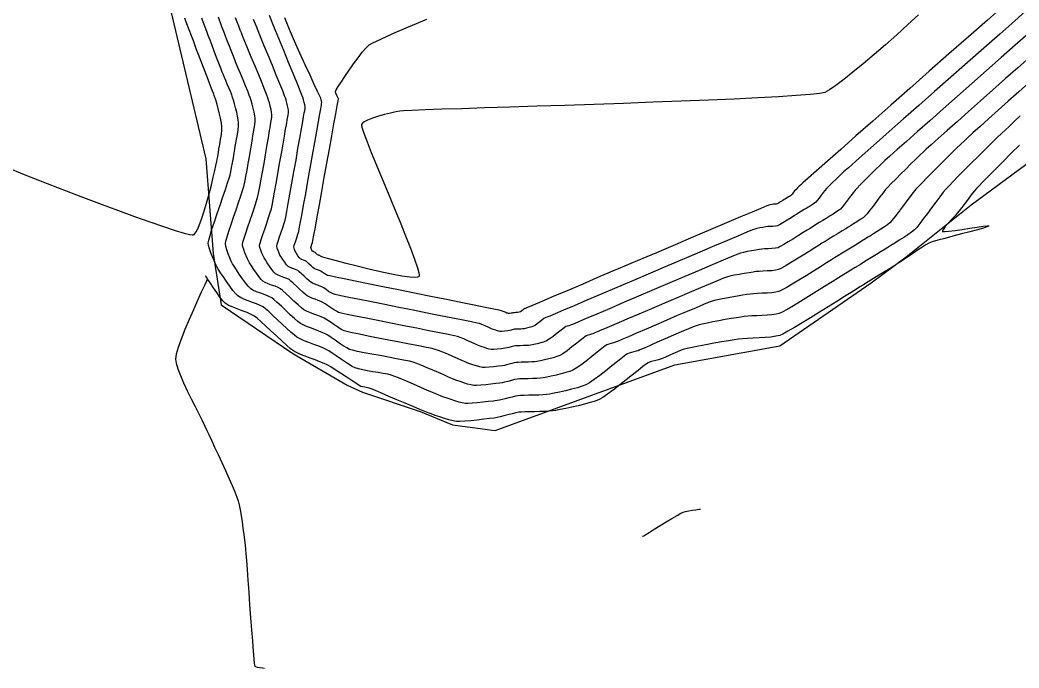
# Model space of a CAD drawing. Header units: metres. Extents: x 708931 to 723899, y 5405153 to 5413472.
# Drawn here: x 709600.9 to 709777.8, y 5411607.3 to 5411721.9 of the extents above; entities that cross this region are included whole.
import ezdxf

# ---------------------------------------------------------------- set-up
doc = ezdxf.new("R2010")
doc.units = ezdxf.units.M
doc.header["$LTSCALE"] = 12.7
doc.header["$MEASUREMENT"] = 0
for name, color, linetype in [('CONT-MJR1', 252, 'Continuous'), ('CONT-MNR1', 251, 'Continuous'), ('contornos2', 7, 'Continuous')]:
    doc.layers.add(name, color=color, linetype=linetype)

msp = doc.modelspace()

# ---------------------------------------------------------------- linework, layer by layer
at = {"layer": 'CONT-MJR1', "flags": 128}
for points, elevation in [([(709779.59, 5411710.88), (709777.73, 5411709.23), (709775.87, 5411707.57), (709774.06, 5411705.96), (709772.38, 5411704.44), (709770.87, 5411703.09), (709769.62, 5411701.96), (709768.67, 5411701.1), (709768.1, 5411700.57), (709767.48, 5411699.98), (709766.66, 5411699.19), (709765.7, 5411698.25), (709764.66, 5411697.22), (709763.58, 5411696.15), (709762.52, 5411695.09), (709761.53, 5411694.1), (709760.66, 5411693.21), (709759.97, 5411692.49), (709759.5, 5411691.99), (709759.02, 5411691.41), (709758.42, 5411690.63), (709757.76, 5411689.74), (709757.07, 5411688.81), (709756.39, 5411687.9), (709755.77, 5411687.09), (709755.26, 5411686.44), (709754.89, 5411686.04), (709754.49, 5411685.71), (709753.95, 5411685.33), (709753.33, 5411684.92), (709752.67, 5411684.51), (709752.03, 5411684.11), (709751.46, 5411683.77), (709751.01, 5411683.49), (709750.56, 5411683.2), (709749.9, 5411682.8), (709749.11, 5411682.3), (709748.23, 5411681.76), (709747.32, 5411681.2), (709746.46, 5411680.67), (709745.71, 5411680.21), (709745.11, 5411679.85), (709744.54, 5411679.49), (709743.68, 5411678.95), (709742.6, 5411678.27), (709741.37, 5411677.5), (709740.08, 5411676.69), (709738.79, 5411675.9), (709737.59, 5411675.17), (709736.55, 5411674.56), (709735.74, 5411674.11), (709735.25, 5411673.88), (709734.69, 5411673.76), (709733.97, 5411673.67), (709733.15, 5411673.61), (709732.3, 5411673.57), (709731.47, 5411673.53), (709730.73, 5411673.49), (709730.15, 5411673.43), (709729.6, 5411673.35), (709728.83, 5411673.23), (709727.92, 5411673.08), (709726.92, 5411672.91), (709725.91, 5411672.73), (709724.95, 5411672.54), (709724.11, 5411672.35), (709723.46, 5411672.18), (709722.89, 5411671.98), (709721.91, 5411671.58), (709720.59, 5411671.03), (709719.02, 5411670.37), (709717.26, 5411669.62), (709715.41, 5411668.83), (709713.54, 5411668.02), (709711.73, 5411667.24), (709710.05, 5411666.52), (709708.59, 5411665.89), (709707.43, 5411665.38), (709706.65, 5411665.05), (709706.32, 5411664.91), (709705.98, 5411664.81), (709705.55, 5411664.71), (709705.12, 5411664.59), (709704.8, 5411664.48), (709704.5, 5411664.26), (709703.89, 5411663.79), (709703.06, 5411663.13), (709702.1, 5411662.37), (709701.1, 5411661.59), (709700.16, 5411660.88), (709699.35, 5411660.3), (709698.77, 5411659.96), (709698.23, 5411659.75), (709697.51, 5411659.53), (709696.68, 5411659.31), (709695.8, 5411659.1), (709694.94, 5411658.91), (709694.15, 5411658.76), (709693.49, 5411658.63), (709693.03, 5411658.56), (709692.45, 5411658.51), (709691.69, 5411658.48), (709690.85, 5411658.45), (709690.03, 5411658.44), (709689.34, 5411658.42), (709688.89, 5411658.38), (709688.44, 5411658.29), (709687.87, 5411658.15), (709687.25, 5411657.98), (709686.68, 5411657.84), (709686.23, 5411657.74), (709685.81, 5411657.68), (709685.11, 5411657.59), (709684.25, 5411657.48), (709683.33, 5411657.39), (709682.45, 5411657.31), (709681.71, 5411657.26), (709681.21, 5411657.26), (709680.74, 5411657.35), (709680.13, 5411657.51), (709679.47, 5411657.72), (709678.81, 5411657.95), (709678.21, 5411658.16), (709677.74, 5411658.33), (709677.35, 5411658.49), (709676.72, 5411658.76), (709675.9, 5411659.12), (709674.96, 5411659.54), (709673.96, 5411659.98), (709672.95, 5411660.41), (709672, 5411660.81), (709671.16, 5411661.13), (709670.5, 5411661.36), (709669.81, 5411661.54), (709668.8, 5411661.76), (709667.54, 5411662), (709666.12, 5411662.26), (709664.64, 5411662.54), (709663.18, 5411662.81), (709661.82, 5411663.06), (709660.65, 5411663.29), (709659.77, 5411663.49), (709659.24, 5411663.64), (709658.72, 5411663.91), (709658.09, 5411664.29), (709657.38, 5411664.76), (709656.66, 5411665.26), (709655.98, 5411665.73), (709655.37, 5411666.14), (709654.89, 5411666.42), (709654.4, 5411666.64), (709653.77, 5411666.9), (709653.05, 5411667.16), (709652.31, 5411667.44), (709651.6, 5411667.72), (709650.98, 5411667.99), (709650.51, 5411668.24), (709650.07, 5411668.57), (709649.46, 5411669.11), (709648.72, 5411669.79), (709647.93, 5411670.53), (709647.15, 5411671.27), (709646.43, 5411671.93), (709645.84, 5411672.46), (709645.44, 5411672.77), (709644.94, 5411673.02), (709644.27, 5411673.29), (709643.52, 5411673.57), (709642.77, 5411673.86), (709642.12, 5411674.15), (709641.66, 5411674.43), (709641.28, 5411674.81), (709640.8, 5411675.41), (709640.25, 5411676.16), (709639.69, 5411676.95), (709639.18, 5411677.72), (709638.77, 5411678.37), (709638.51, 5411678.81), (709638.28, 5411679.28), (709638.01, 5411679.88), (709637.73, 5411680.57), (709637.48, 5411681.25), (709637.31, 5411681.88), (709637.23, 5411682.36), (709637.31, 5411682.79), (709637.52, 5411683.55), (709637.84, 5411684.55), (709638.24, 5411685.74), (709638.69, 5411687.03), (709639.14, 5411688.36), (709639.58, 5411689.64), (709639.98, 5411690.81), (709640.29, 5411691.79), (709640.49, 5411692.5), (709640.66, 5411693.25), (709640.86, 5411694.23), (709641.07, 5411695.35), (709641.28, 5411696.55), (709641.48, 5411697.74), (709641.67, 5411698.86), (709641.83, 5411699.82), (709641.95, 5411700.55), (709642.02, 5411700.99), (709642.1, 5411701.46), (709642.21, 5411702.07), (709642.33, 5411702.74), (709642.43, 5411703.41), (709642.5, 5411704.02), (709642.52, 5411704.49), (709642.46, 5411704.98), (709642.33, 5411705.62), (709642.16, 5411706.34), (709641.97, 5411707.06), (709641.79, 5411707.71), (709641.63, 5411708.21), (709641.47, 5411708.65), (709641.19, 5411709.36), (709640.81, 5411710.29), (709640.38, 5411711.34), (709639.92, 5411712.45), (709639.46, 5411713.55), (709639.05, 5411714.54), (709638.71, 5411715.37), (709638.47, 5411715.96), (709638.24, 5411716.55), (709637.95, 5411717.3), (709637.62, 5411718.16), (709637.28, 5411719.06), (709636.94, 5411719.94), (709636.63, 5411720.74), (709636.38, 5411721.42), (709636.19, 5411721.89), (709635.99, 5411722.43)], 240), ([(709759.99, 5411722.86), (709758.11, 5411721.13), (709756.14, 5411719.35), (709754.13, 5411717.57), (709752.12, 5411715.83), (709750.19, 5411714.19), (709748.37, 5411712.7), (709746.73, 5411711.4), (709745.32, 5411710.34), (709744.2, 5411709.56), (709743.41, 5411709.13), (709742.51, 5411708.95), (709740.77, 5411708.75), (709738.3, 5411708.56), (709735.18, 5411708.36), (709731.5, 5411708.16), (709727.34, 5411707.96), (709722.8, 5411707.76), (709717.95, 5411707.57), (709712.9, 5411707.38), (709707.73, 5411707.19), (709702.52, 5411707.01), (709697.37, 5411706.84), (709692.37, 5411706.68), (709687.59, 5411706.52), (709683.14, 5411706.38), (709679.1, 5411706.25), (709675.55, 5411706.14), (709672.59, 5411706.03), (709670.3, 5411705.95), (709668.77, 5411705.88), (709668.1, 5411705.82), (709667.39, 5411705.68), (709666.46, 5411705.47), (709665.41, 5411705.21), (709664.33, 5411704.91), (709663.29, 5411704.57), (709662.39, 5411704.21), (709661.83, 5411703.91), (709661.53, 5411703.69), (709661.4, 5411703.54), (709661.36, 5411703.46), (709661.34, 5411703.41), (709661.36, 5411703.23), (709661.46, 5411702.79), (709661.75, 5411701.9), (709662.31, 5411700.37), (709663.07, 5411698.47), (709663.97, 5411696.26), (709664.98, 5411693.84), (709666.04, 5411691.3), (709667.12, 5411688.71), (709668.17, 5411686.16), (709669.15, 5411683.75), (709670.02, 5411681.54), (709670.73, 5411679.63), (709671.24, 5411678.1), (709671.48, 5411677.21), (709671.54, 5411676.76), (709671.52, 5411676.58), (709671.49, 5411676.52), (709671.44, 5411676.48), (709671.25, 5411676.41), (709670.8, 5411676.37), (709669.92, 5411676.42), (709668.45, 5411676.62), (709666.67, 5411676.96), (709664.69, 5411677.38), (709662.61, 5411677.86), (709660.56, 5411678.36), (709658.62, 5411678.85), (709656.93, 5411679.3), (709655.57, 5411679.66), (709654.67, 5411679.91), (709654.33, 5411680), (709654.21, 5411680.07), (709654.06, 5411680.17), (709653.94, 5411680.25), (709653.92, 5411680.26), (709653.84, 5411680.29), (709653.7, 5411680.34), (709653.56, 5411680.41), (709653.42, 5411680.52), (709653.24, 5411680.7), (709653.11, 5411680.81), (709652.94, 5411680.88), (709652.77, 5411680.95), (709652.68, 5411681.06), (709652.57, 5411681.22), (709652.5, 5411681.34), (709652.43, 5411681.5), (709652.38, 5411681.66), (709652.45, 5411681.88), (709652.57, 5411682.25), (709652.67, 5411682.55), (709652.74, 5411682.91), (709652.91, 5411683.85), (709653.17, 5411685.28), (709653.49, 5411687.1), (709653.88, 5411689.24), (709654.3, 5411691.59), (709654.75, 5411694.08), (709655.2, 5411696.61), (709655.65, 5411699.09), (709656.07, 5411701.44), (709656.45, 5411703.56), (709656.77, 5411705.36), (709657.02, 5411706.76), (709657.18, 5411707.67), (709657.24, 5411707.99), (709657.23, 5411708.09), (709657.15, 5411708.25), (709656.97, 5411708.61), (709656.79, 5411709.02), (709656.73, 5411709.32), (709656.86, 5411709.58), (709657.21, 5411710.15), (709657.73, 5411710.97), (709658.39, 5411711.96), (709659.13, 5411713.05), (709659.93, 5411714.18), (709660.72, 5411715.26), (709661.48, 5411716.24), (709662.16, 5411717.03), (709662.71, 5411717.57), (709663.36, 5411717.92), (709664.78, 5411718.58), (709666.9, 5411719.53), (709669.64, 5411720.71), (709672.91, 5411722.12)], 235)]:
    msp.add_lwpolyline(points, dxfattribs=dict(at, elevation=elevation))
at = {"layer": 'CONT-MNR1', "flags": 128}
for points, elevation in [([(709775.37, 5411724.76), (709772.17, 5411721.94), (709768.82, 5411718.99), (709765.37, 5411715.95), (709761.89, 5411712.88), (709758.44, 5411709.84), (709755.08, 5411706.88), (709751.88, 5411704.06), (709748.9, 5411701.43), (709746.2, 5411699.05), (709743.84, 5411696.97), (709741.89, 5411695.25), (709740.41, 5411693.94), (709739.47, 5411693.1), (709739.11, 5411692.79), (709738.86, 5411692.54), (709738.53, 5411692.22), (709738.22, 5411691.9), (709738.02, 5411691.7), (709737.83, 5411691.45), (709737.6, 5411691.15), (709737.44, 5411690.95), (709737.29, 5411690.84), (709737.1, 5411690.72), (709736.95, 5411690.62), (709736.74, 5411690.5), (709736.44, 5411690.31), (709736.2, 5411690.16), (709735.95, 5411690.01), (709735.56, 5411689.76), (709735.18, 5411689.53), (709734.95, 5411689.41), (709734.76, 5411689.38), (709734.51, 5411689.36), (709734.31, 5411689.35), (709734.06, 5411689.31), (709733.73, 5411689.25), (709733.46, 5411689.19), (709733.09, 5411689.04), (709732.08, 5411688.61), (709730.52, 5411687.95), (709728.46, 5411687.08), (709726, 5411686.04), (709723.21, 5411684.85), (709720.15, 5411683.55), (709716.91, 5411682.18), (709713.55, 5411680.75), (709710.16, 5411679.31), (709706.81, 5411677.89), (709703.57, 5411676.52), (709700.52, 5411675.22), (709697.74, 5411674.04), (709695.29, 5411673), (709693.25, 5411672.13), (709691.71, 5411671.48), (709690.72, 5411671.06), (709690.38, 5411670.91), (709690.28, 5411670.89), (709690.19, 5411670.86), (709690.03, 5411670.73), (709689.72, 5411670.49), (709689.48, 5411670.32), (709689.26, 5411670.25), (709688.99, 5411670.19), (709688.8, 5411670.16), (709688.64, 5411670.15), (709688.44, 5411670.14), (709688.3, 5411670.14), (709688.15, 5411670.1), (709687.99, 5411670.06), (709687.82, 5411670.04), (709687.57, 5411670.01), (709687.39, 5411670), (709687.26, 5411670.03), (709687.1, 5411670.08), (709686.98, 5411670.13), (709686.76, 5411670.22), (709686.41, 5411670.38), (709686.12, 5411670.49), (709685.74, 5411670.57), (709684.75, 5411670.77), (709683.22, 5411671.08), (709681.26, 5411671.47), (709678.94, 5411671.94), (709676.36, 5411672.46), (709673.6, 5411673.02), (709670.75, 5411673.59), (709667.89, 5411674.16), (709665.13, 5411674.72), (709662.54, 5411675.24), (709660.22, 5411675.72), (709658.24, 5411676.12), (709656.71, 5411676.43), (709655.7, 5411676.64), (709655.31, 5411676.73), (709655.04, 5411676.88), (709654.71, 5411677.1), (709654.38, 5411677.32), (709654.13, 5411677.48), (709653.88, 5411677.59), (709653.54, 5411677.72), (709653.2, 5411677.85), (709652.95, 5411677.97), (709652.73, 5411678.15), (709652.42, 5411678.43), (709652.08, 5411678.75), (709651.77, 5411679.04), (709651.58, 5411679.2), (709651.35, 5411679.31), (709651.06, 5411679.42), (709650.76, 5411679.53), (709650.55, 5411679.65), (709650.35, 5411679.87), (709650.09, 5411680.22), (709649.85, 5411680.59), (709649.7, 5411680.84), (709649.6, 5411681.04), (709649.49, 5411681.31), (709649.39, 5411681.59), (709649.35, 5411681.8), (709649.43, 5411682.11), (709649.62, 5411682.68), (709649.86, 5411683.37), (709650.08, 5411684.04), (709650.24, 5411684.54), (709650.32, 5411684.98), (709650.5, 5411685.95), (709650.76, 5411687.37), (709651.08, 5411689.16), (709651.45, 5411691.2), (709651.85, 5411693.43), (709652.26, 5411695.74), (709652.67, 5411698.04), (709653.07, 5411700.24), (709653.43, 5411702.26), (709653.73, 5411703.99), (709653.97, 5411705.35), (709654.13, 5411706.25), (709654.19, 5411706.59), (709654.23, 5411706.82), (709654.28, 5411707.1), (709654.3, 5411707.33), (709654.26, 5411707.56), (709654.18, 5411707.87), (709654.11, 5411708.11), (709653.96, 5411708.44), (709653.57, 5411709.28), (709652.97, 5411710.55), (709652.22, 5411712.16), (709651.36, 5411714.02), (709650.44, 5411716.06), (709649.5, 5411718.18), (709648.59, 5411720.29), (709647.76, 5411722.32)], 236), ([(709779.66, 5411715.35), (709777.57, 5411713.5), (709775.38, 5411711.57), (709773.16, 5411709.6), (709770.96, 5411707.65), (709768.84, 5411705.77), (709766.85, 5411704), (709765.05, 5411702.39), (709763.5, 5411701.01), (709762.24, 5411699.88), (709761.34, 5411699.07), (709760.85, 5411698.62), (709760.26, 5411698.06), (709759.5, 5411697.32), (709758.64, 5411696.48), (709757.72, 5411695.57), (709756.8, 5411694.66), (709755.93, 5411693.78), (709755.16, 5411693), (709754.54, 5411692.36), (709754.13, 5411691.92), (709753.69, 5411691.38), (709753.14, 5411690.66), (709752.54, 5411689.85), (709751.92, 5411689.02), (709751.35, 5411688.26), (709750.87, 5411687.64), (709750.53, 5411687.27), (709750.15, 5411686.96), (709749.63, 5411686.61), (709749.05, 5411686.23), (709748.45, 5411685.86), (709747.91, 5411685.53), (709747.49, 5411685.27), (709747.08, 5411685.01), (709746.46, 5411684.63), (709745.72, 5411684.17), (709744.91, 5411683.67), (709744.13, 5411683.19), (709743.43, 5411682.76), (709742.88, 5411682.42), (709742.38, 5411682.11), (709741.59, 5411681.61), (709740.61, 5411681), (709739.52, 5411680.31), (709738.39, 5411679.61), (709737.31, 5411678.95), (709736.36, 5411678.39), (709735.62, 5411677.97), (709735.17, 5411677.76), (709734.65, 5411677.65), (709733.97, 5411677.58), (709733.2, 5411677.53), (709732.43, 5411677.5), (709731.73, 5411677.46), (709731.19, 5411677.41), (709730.68, 5411677.34), (709729.96, 5411677.22), (709729.11, 5411677.08), (709728.21, 5411676.92), (709727.33, 5411676.76), (709726.56, 5411676.59), (709725.96, 5411676.43), (709725.46, 5411676.25), (709724.48, 5411675.85), (709723.09, 5411675.27), (709721.37, 5411674.54), (709719.39, 5411673.7), (709717.23, 5411672.78), (709714.97, 5411671.82), (709712.68, 5411670.84), (709710.44, 5411669.88), (709708.32, 5411668.97), (709706.41, 5411668.15), (709704.78, 5411667.45), (709703.51, 5411666.91), (709702.66, 5411666.55), (709702.33, 5411666.41), (709702.07, 5411666.34), (709701.73, 5411666.25), (709701.4, 5411666.16), (709701.15, 5411666.07), (709700.86, 5411665.86), (709700.27, 5411665.4), (709699.48, 5411664.77), (709698.6, 5411664.08), (709697.73, 5411663.42), (709696.98, 5411662.87), (709696.45, 5411662.55), (709695.95, 5411662.36), (709695.29, 5411662.16), (709694.53, 5411661.97), (709693.75, 5411661.8), (709693.01, 5411661.64), (709692.4, 5411661.53), (709691.97, 5411661.46), (709691.52, 5411661.42), (709690.92, 5411661.39), (709690.27, 5411661.38), (709689.63, 5411661.36), (709689.1, 5411661.35), (709688.74, 5411661.32), (709688.39, 5411661.25), (709687.95, 5411661.14), (709687.47, 5411661.01), (709687.02, 5411660.89), (709686.67, 5411660.82), (709686.26, 5411660.76), (709685.59, 5411660.67), (709684.77, 5411660.58), (709683.94, 5411660.5), (709683.23, 5411660.45), (709682.76, 5411660.45), (709682.3, 5411660.54), (709681.71, 5411660.71), (709681.08, 5411660.91), (709680.5, 5411661.12), (709680.05, 5411661.28), (709679.69, 5411661.43), (709679.1, 5411661.68), (709678.35, 5411662.02), (709677.49, 5411662.39), (709676.61, 5411662.78), (709675.75, 5411663.14), (709675, 5411663.44), (709674.41, 5411663.64), (709673.83, 5411663.79), (709672.82, 5411664), (709671.46, 5411664.28), (709669.84, 5411664.59), (709668.04, 5411664.94), (709666.17, 5411665.3), (709664.3, 5411665.66), (709662.54, 5411666), (709660.96, 5411666.32), (709659.66, 5411666.58), (709658.73, 5411666.79), (709658.26, 5411666.92), (709657.75, 5411667.18), (709657.13, 5411667.57), (709656.45, 5411668.03), (709655.77, 5411668.5), (709655.17, 5411668.9), (709654.7, 5411669.19), (709654.22, 5411669.4), (709653.6, 5411669.65), (709652.9, 5411669.91), (709652.2, 5411670.17), (709651.58, 5411670.43), (709651.12, 5411670.67), (709650.7, 5411671), (709650.1, 5411671.53), (709649.38, 5411672.19), (709648.64, 5411672.89), (709647.94, 5411673.55), (709647.36, 5411674.07), (709646.97, 5411674.38), (709646.57, 5411674.59), (709646.02, 5411674.81), (709645.4, 5411675.03), (709644.79, 5411675.27), (709644.26, 5411675.5), (709643.88, 5411675.73), (709643.58, 5411676.04), (709643.18, 5411676.54), (709642.73, 5411677.15), (709642.27, 5411677.8), (709641.86, 5411678.43), (709641.52, 5411678.96), (709641.31, 5411679.32), (709641.12, 5411679.7), (709640.9, 5411680.19), (709640.67, 5411680.75), (709640.47, 5411681.32), (709640.32, 5411681.82), (709640.26, 5411682.22), (709640.34, 5411682.62), (709640.54, 5411683.31), (709640.85, 5411684.24), (709641.22, 5411685.33), (709641.62, 5411686.5), (709642.03, 5411687.67), (709642.4, 5411688.78), (709642.71, 5411689.76), (709642.93, 5411690.51), (709643.1, 5411691.28), (709643.32, 5411692.4), (709643.58, 5411693.78), (709643.85, 5411695.32), (709644.13, 5411696.92), (709644.4, 5411698.48), (709644.65, 5411699.9), (709644.85, 5411701.09), (709644.99, 5411701.96), (709645.06, 5411702.39), (709645.15, 5411702.86), (709645.25, 5411703.47), (709645.36, 5411704.12), (709645.44, 5411704.73), (709645.46, 5411705.2), (709645.42, 5411705.59), (709645.31, 5411706.1), (709645.18, 5411706.68), (709645.02, 5411707.26), (709644.88, 5411707.78), (709644.75, 5411708.19), (709644.58, 5411708.64), (709644.22, 5411709.53), (709643.72, 5411710.77), (709643.13, 5411712.22), (709642.48, 5411713.8), (709641.82, 5411715.39), (709641.21, 5411716.87), (709640.68, 5411718.15), (709640.29, 5411719.12), (709640.07, 5411719.66), (709639.87, 5411720.17), (709639.61, 5411720.83), (709639.33, 5411721.57), (709639.04, 5411722.33)], 239), ([(709779.53, 5411724.02), (709777.03, 5411721.82), (709774.35, 5411719.46), (709771.53, 5411716.98), (709768.64, 5411714.43), (709765.72, 5411711.85), (709762.83, 5411709.3), (709760.01, 5411706.81), (709757.31, 5411704.43), (709754.8, 5411702.21), (709752.52, 5411700.19), (709750.51, 5411698.42), (709748.85, 5411696.94), (709747.56, 5411695.81), (709746.72, 5411695.05), (709746.36, 5411694.73), (709745.93, 5411694.32), (709745.37, 5411693.78), (709744.76, 5411693.18), (709744.18, 5411692.59), (709743.7, 5411692.1), (709743.39, 5411691.77), (709743.11, 5411691.42), (709742.74, 5411690.93), (709742.36, 5411690.42), (709742.03, 5411689.98), (709741.8, 5411689.72), (709741.53, 5411689.51), (709741.15, 5411689.26), (709740.76, 5411689.02), (709740.46, 5411688.84), (709740.18, 5411688.66), (709739.75, 5411688.39), (709739.25, 5411688.09), (709738.79, 5411687.8), (709738.43, 5411687.58), (709738.04, 5411687.34), (709737.43, 5411686.95), (709736.69, 5411686.5), (709735.97, 5411686.05), (709735.37, 5411685.7), (709735.02, 5411685.53), (709734.65, 5411685.46), (709734.15, 5411685.42), (709733.65, 5411685.4), (709733.27, 5411685.37), (709732.92, 5411685.32), (709732.43, 5411685.24), (709731.87, 5411685.14), (709731.35, 5411685.04), (709730.96, 5411684.94), (709730.56, 5411684.78), (709729.58, 5411684.37), (709728.08, 5411683.74), (709726.15, 5411682.92), (709723.86, 5411681.95), (709721.27, 5411680.86), (709718.47, 5411679.67), (709715.53, 5411678.42), (709712.52, 5411677.13), (709709.51, 5411675.85), (709706.57, 5411674.61), (709703.79, 5411673.42), (709701.23, 5411672.33), (709698.97, 5411671.37), (709697.08, 5411670.56), (709695.63, 5411669.95), (709694.7, 5411669.55), (709694.36, 5411669.41), (709694.2, 5411669.37), (709694, 5411669.32), (709693.85, 5411669.26), (709693.63, 5411669.1), (709693.19, 5411668.76), (709692.66, 5411668.34), (709692.15, 5411667.96), (709691.8, 5411667.73), (709691.48, 5411667.62), (709691.03, 5411667.5), (709690.56, 5411667.39), (709690.14, 5411667.31), (709689.85, 5411667.26), (709689.53, 5411667.23), (709689.11, 5411667.22), (709688.71, 5411667.21), (709688.45, 5411667.2), (709688.17, 5411667.14), (709687.83, 5411667.04), (709687.55, 5411666.98), (709687.23, 5411666.94), (709686.72, 5411666.87), (709686.2, 5411666.83), (709685.85, 5411666.82), (709685.59, 5411666.87), (709685.25, 5411666.97), (709684.92, 5411667.09), (709684.67, 5411667.18), (709684.37, 5411667.3), (709683.86, 5411667.53), (709683.25, 5411667.8), (709682.66, 5411668.04), (709682.21, 5411668.21), (709681.79, 5411668.3), (709680.81, 5411668.51), (709679.35, 5411668.8), (709677.5, 5411669.17), (709675.35, 5411669.6), (709672.98, 5411670.08), (709670.49, 5411670.57), (709667.95, 5411671.08), (709665.46, 5411671.58), (709663.1, 5411672.05), (709660.96, 5411672.48), (709659.12, 5411672.86), (709657.67, 5411673.15), (709656.7, 5411673.36), (709656.29, 5411673.46), (709655.95, 5411673.64), (709655.52, 5411673.92), (709655.06, 5411674.23), (709654.64, 5411674.52), (709654.32, 5411674.72), (709653.99, 5411674.86), (709653.56, 5411675.03), (709653.09, 5411675.2), (709652.66, 5411675.38), (709652.34, 5411675.54), (709652.06, 5411675.76), (709651.64, 5411676.13), (709651.17, 5411676.58), (709650.7, 5411677.02), (709650.3, 5411677.38), (709650.04, 5411677.59), (709649.76, 5411677.73), (709649.38, 5411677.88), (709648.97, 5411678.03), (709648.59, 5411678.19), (709648.33, 5411678.34), (709648.08, 5411678.62), (709647.74, 5411679.06), (709647.39, 5411679.56), (709647.09, 5411680.02), (709646.9, 5411680.33), (709646.74, 5411680.67), (709646.55, 5411681.13), (709646.39, 5411681.58), (709646.32, 5411681.94), (709646.39, 5411682.25), (709646.57, 5411682.83), (709646.82, 5411683.57), (709647.11, 5411684.4), (709647.39, 5411685.23), (709647.64, 5411685.97), (709647.8, 5411686.53), (709647.91, 5411687.04), (709648.1, 5411688.04), (709648.35, 5411689.44), (709648.66, 5411691.14), (709649.01, 5411693.06), (709649.37, 5411695.09), (709649.74, 5411697.16), (709650.09, 5411699.18), (709650.42, 5411701.04), (709650.71, 5411702.67), (709650.94, 5411703.96), (709651.09, 5411704.83), (709651.15, 5411705.19), (709651.21, 5411705.5), (709651.28, 5411705.9), (709651.34, 5411706.31), (709651.35, 5411706.62), (709651.31, 5411706.94), (709651.21, 5411707.37), (709651.09, 5411707.8), (709650.99, 5411708.14), (709650.84, 5411708.51), (709650.47, 5411709.43), (709649.92, 5411710.79), (709649.23, 5411712.5), (709648.43, 5411714.44), (709647.57, 5411716.54), (709646.7, 5411718.68), (709645.84, 5411720.77), (709645.04, 5411722.72)], 237), ([(709598.45, 5411695.88), (709601.61, 5411694.61), (709604.91, 5411693.31), (709608.27, 5411692), (709611.63, 5411690.7), (709614.94, 5411689.46), (709618.13, 5411688.27), (709621.12, 5411687.18), (709623.87, 5411686.21), (709626.3, 5411685.38), (709628.35, 5411684.71), (709629.96, 5411684.24), (709630.89, 5411684.01), (709631.35, 5411683.94), (709631.54, 5411683.94), (709631.59, 5411683.96), (709631.68, 5411684.01), (709631.85, 5411684.17), (709632.11, 5411684.54), (709632.48, 5411685.28), (709632.96, 5411686.49), (709633.44, 5411687.94), (709633.91, 5411689.53), (709634.35, 5411691.16), (709634.75, 5411692.73), (709635.09, 5411694.15), (709635.36, 5411695.31), (709635.54, 5411696.12), (709635.62, 5411696.48), (709635.7, 5411696.85), (709635.79, 5411697.33), (709635.87, 5411697.81), (709635.93, 5411698.19), (709635.99, 5411698.52), (709636.1, 5411699.13), (709636.25, 5411699.93), (709636.39, 5411700.82), (709636.52, 5411701.7), (709636.61, 5411702.48), (709636.63, 5411703.07), (709636.54, 5411703.69), (709636.36, 5411704.56), (709636.13, 5411705.54), (709635.87, 5411706.53), (709635.64, 5411707.39), (709635.47, 5411708.01), (709635.39, 5411708.26), (709635.33, 5411708.41), (709635.27, 5411708.56), (709635.17, 5411708.84), (709634.89, 5411709.55), (709634.49, 5411710.6), (709634, 5411711.86), (709633.48, 5411713.23), (709632.96, 5411714.59), (709632.48, 5411715.84), (709632.08, 5411716.87), (709631.82, 5411717.57), (709631.56, 5411718.25), (709631.22, 5411719.16), (709630.83, 5411720.19), (709630.43, 5411721.26), (709630.05, 5411722.28)], 242), ([(709777.99, 5411704.97), (709776.9, 5411703.96), (709776, 5411703.12), (709775.35, 5411702.51), (709774.71, 5411701.91), (709773.86, 5411701.09), (709772.84, 5411700.09), (709771.71, 5411698.98), (709770.51, 5411697.8), (709769.31, 5411696.6), (709768.14, 5411695.43), (709767.06, 5411694.34), (709766.12, 5411693.39), (709765.38, 5411692.61), (709764.87, 5411692.07), (709764.36, 5411691.45), (709763.73, 5411690.64), (709763.03, 5411689.7), (709762.28, 5411688.7), (709761.54, 5411687.69), (709760.82, 5411686.73), (709760.18, 5411685.9), (709759.65, 5411685.24), (709759.26, 5411684.81), (709758.76, 5411684.41), (709758.11, 5411683.95), (709757.35, 5411683.45), (709756.55, 5411682.95), (709755.77, 5411682.47), (709755.07, 5411682.04), (709754.52, 5411681.7), (709754.05, 5411681.4), (709753.37, 5411680.98), (709752.55, 5411680.47), (709751.62, 5411679.9), (709750.64, 5411679.3), (709749.68, 5411678.7), (709748.77, 5411678.14), (709747.97, 5411677.65), (709747.34, 5411677.27), (709746.73, 5411676.89), (709745.81, 5411676.31), (709744.66, 5411675.59), (709743.34, 5411674.76), (709741.93, 5411673.87), (709740.49, 5411672.98), (709739.09, 5411672.12), (709737.81, 5411671.35), (709736.7, 5411670.71), (709735.85, 5411670.24), (709735.32, 5411670), (709734.74, 5411669.86), (709734, 5411669.76), (709733.15, 5411669.69), (709732.25, 5411669.64), (709731.34, 5411669.6), (709730.48, 5411669.56), (709729.72, 5411669.51), (709729.11, 5411669.45), (709728.53, 5411669.37), (709727.73, 5411669.24), (709726.78, 5411669.09), (709725.72, 5411668.91), (709724.63, 5411668.72), (709723.55, 5411668.52), (709722.54, 5411668.31), (709721.65, 5411668.11), (709720.96, 5411667.93), (709720.24, 5411667.68), (709719.22, 5411667.27), (709717.96, 5411666.75), (709716.57, 5411666.15), (709715.12, 5411665.52), (709713.72, 5411664.91), (709712.45, 5411664.35), (709711.4, 5411663.88), (709710.65, 5411663.55), (709710.3, 5411663.41), (709709.99, 5411663.32), (709709.58, 5411663.22), (709709.15, 5411663.11), (709708.74, 5411663), (709708.45, 5411662.88), (709708.14, 5411662.67), (709707.53, 5411662.19), (709706.69, 5411661.52), (709705.69, 5411660.73), (709704.62, 5411659.88), (709703.54, 5411659.05), (709702.55, 5411658.31), (709701.71, 5411657.73), (709701.09, 5411657.37), (709700.43, 5411657.11), (709699.56, 5411656.84), (709698.55, 5411656.58), (709697.47, 5411656.32), (709696.42, 5411656.09), (709695.45, 5411655.9), (709694.65, 5411655.75), (709694.09, 5411655.66), (709693.5, 5411655.61), (709692.73, 5411655.57), (709691.87, 5411655.54), (709690.98, 5411655.52), (709690.17, 5411655.51), (709689.49, 5411655.48), (709689.04, 5411655.45), (709688.59, 5411655.36), (709688.03, 5411655.22), (709687.42, 5411655.06), (709686.8, 5411654.89), (709686.24, 5411654.75), (709685.79, 5411654.66), (709685.36, 5411654.59), (709684.66, 5411654.5), (709683.79, 5411654.4), (709682.82, 5411654.29), (709681.84, 5411654.19), (709680.93, 5411654.11), (709680.18, 5411654.07), (709679.67, 5411654.08), (709679.18, 5411654.16), (709678.57, 5411654.32), (709677.89, 5411654.53), (709677.19, 5411654.76), (709676.51, 5411654.99), (709675.91, 5411655.21), (709675.44, 5411655.38), (709674.94, 5411655.58), (709674.11, 5411655.93), (709673.04, 5411656.39), (709671.82, 5411656.92), (709670.55, 5411657.47), (709669.3, 5411658.01), (709668.16, 5411658.48), (709667.23, 5411658.85), (709666.6, 5411659.08), (709665.98, 5411659.24), (709665.2, 5411659.39), (709664.3, 5411659.54), (709663.36, 5411659.7), (709662.42, 5411659.86), (709661.55, 5411660.02), (709660.8, 5411660.19), (709660.22, 5411660.37), (709659.69, 5411660.63), (709659.05, 5411661.02), (709658.34, 5411661.48), (709657.6, 5411661.99), (709656.87, 5411662.5), (709656.17, 5411662.97), (709655.57, 5411663.37), (709655.08, 5411663.65), (709654.5, 5411663.92), (709653.76, 5411664.22), (709652.91, 5411664.54), (709652.03, 5411664.86), (709651.19, 5411665.19), (709650.46, 5411665.51), (709649.91, 5411665.8), (709649.46, 5411666.14), (709648.83, 5411666.68), (709648.09, 5411667.35), (709647.27, 5411668.12), (709646.44, 5411668.9), (709645.63, 5411669.66), (709644.91, 5411670.33), (709644.31, 5411670.85), (709643.91, 5411671.16), (709643.42, 5411671.42), (709642.77, 5411671.69), (709642.02, 5411671.97), (709641.25, 5411672.26), (709640.52, 5411672.55), (709639.89, 5411672.84), (709639.43, 5411673.12), (709639.06, 5411673.5), (709638.57, 5411674.09), (709638.02, 5411674.82), (709637.44, 5411675.64), (709636.87, 5411676.46), (709636.37, 5411677.22), (709635.97, 5411677.86), (709635.71, 5411678.31), (709635.48, 5411678.76), (709635.22, 5411679.36), (709634.93, 5411680.03), (709634.66, 5411680.73), (709634.43, 5411681.42), (709634.27, 5411682.02), (709634.2, 5411682.51), (709634.28, 5411682.97), (709634.51, 5411683.8), (709634.86, 5411684.92), (709635.29, 5411686.24), (709635.77, 5411687.69), (709636.28, 5411689.18), (709636.77, 5411690.63), (709637.23, 5411691.97), (709637.62, 5411693.11), (709637.91, 5411693.98), (709638.06, 5411694.49), (709638.19, 5411695.07), (709638.34, 5411695.82), (709638.49, 5411696.67), (709638.64, 5411697.54), (709638.78, 5411698.37), (709638.89, 5411699.07), (709638.97, 5411699.59), (709639.07, 5411700.16), (709639.2, 5411700.88), (709639.35, 5411701.69), (709639.47, 5411702.49), (709639.55, 5411703.21), (709639.57, 5411703.78), (709639.52, 5411704.27), (709639.4, 5411704.91), (709639.23, 5411705.63), (709639.04, 5411706.39), (709638.84, 5411707.11), (709638.66, 5411707.75), (709638.51, 5411708.24), (709638.35, 5411708.7), (709638.12, 5411709.28), (709637.86, 5411709.92), (709637.57, 5411710.59), (709637.3, 5411711.23), (709637.06, 5411711.8), (709636.87, 5411712.26), (709636.69, 5411712.71), (709636.42, 5411713.42), (709636.07, 5411714.32), (709635.68, 5411715.34), (709635.27, 5411716.41), (709634.88, 5411717.45), (709634.51, 5411718.4), (709634.21, 5411719.18), (709634, 5411719.73), (709633.75, 5411720.4), (709633.42, 5411721.29), (709633.05, 5411722.29)], 241), ([(709779.45, 5411719.56), (709777.1, 5411717.49), (709774.61, 5411715.3), (709772.03, 5411713.02), (709769.43, 5411710.72), (709766.85, 5411708.44), (709764.34, 5411706.22), (709761.97, 5411704.12), (709759.79, 5411702.19), (709757.85, 5411700.46), (709756.21, 5411699), (709754.91, 5411697.85), (709754.03, 5411697.06), (709753.61, 5411696.68), (709753.11, 5411696.2), (709752.47, 5411695.58), (709751.75, 5411694.88), (709751, 5411694.14), (709750.28, 5411693.41), (709749.63, 5411692.75), (709749.1, 5411692.21), (709748.76, 5411691.85), (709748.38, 5411691.38), (709747.91, 5411690.75), (709747.39, 5411690.05), (709746.89, 5411689.38), (709746.46, 5411688.83), (709746.17, 5411688.49), (709745.82, 5411688.22), (709745.36, 5411687.91), (709744.84, 5411687.58), (709744.35, 5411687.29), (709743.98, 5411687.05), (709743.61, 5411686.83), (709743.06, 5411686.48), (709742.41, 5411686.08), (709741.74, 5411685.67), (709741.12, 5411685.29), (709740.66, 5411685), (709740.23, 5411684.74), (709739.56, 5411684.32), (709738.73, 5411683.79), (709737.82, 5411683.23), (709736.92, 5411682.67), (709736.11, 5411682.19), (709735.48, 5411681.83), (709735.1, 5411681.64), (709734.63, 5411681.55), (709734.01, 5411681.5), (709733.34, 5411681.46), (709732.71, 5411681.43), (709732.23, 5411681.39), (709731.78, 5411681.33), (709731.15, 5411681.22), (709730.41, 5411681.1), (709729.65, 5411680.96), (709728.97, 5411680.82), (709728.46, 5411680.69), (709727.99, 5411680.5), (709726.94, 5411680.07), (709725.39, 5411679.42), (709723.44, 5411678.6), (709721.15, 5411677.63), (709718.62, 5411676.55), (709715.93, 5411675.41), (709713.17, 5411674.23), (709710.41, 5411673.05), (709707.74, 5411671.92), (709705.25, 5411670.85), (709703.02, 5411669.9), (709701.12, 5411669.09), (709699.66, 5411668.47), (709698.71, 5411668.06), (709698.35, 5411667.91), (709698.08, 5411667.84), (709697.75, 5411667.76), (709697.5, 5411667.67), (709697.23, 5411667.47), (709696.69, 5411667.04), (709695.99, 5411666.49), (709695.25, 5411665.91), (709694.59, 5411665.43), (709694.12, 5411665.14), (709693.7, 5411664.98), (709693.12, 5411664.82), (709692.47, 5411664.66), (709691.83, 5411664.52), (709691.28, 5411664.42), (709690.91, 5411664.36), (709690.51, 5411664.32), (709689.98, 5411664.31), (709689.41, 5411664.29), (709688.92, 5411664.28), (709688.6, 5411664.26), (709688.27, 5411664.19), (709687.85, 5411664.08), (709687.44, 5411663.97), (709687.11, 5411663.9), (709686.73, 5411663.84), (709686.1, 5411663.77), (709685.38, 5411663.69), (709684.73, 5411663.64), (709684.3, 5411663.63), (709683.97, 5411663.7), (709683.55, 5411663.82), (709683.1, 5411663.97), (709682.68, 5411664.11), (709682.36, 5411664.23), (709682.05, 5411664.36), (709681.54, 5411664.58), (709680.88, 5411664.87), (709680.16, 5411665.19), (709679.44, 5411665.49), (709678.8, 5411665.75), (709678.31, 5411665.93), (709677.78, 5411666.05), (709676.7, 5411666.28), (709675.17, 5411666.59), (709673.28, 5411666.96), (709671.14, 5411667.38), (709668.86, 5411667.83), (709666.53, 5411668.29), (709664.25, 5411668.74), (709662.14, 5411669.16), (709660.28, 5411669.54), (709658.78, 5411669.84), (709657.75, 5411670.07), (709657.28, 5411670.19), (709656.88, 5411670.39), (709656.4, 5411670.7), (709655.87, 5411671.05), (709655.34, 5411671.42), (709654.88, 5411671.73), (709654.51, 5411671.95), (709654.14, 5411672.12), (709653.65, 5411672.31), (709653.11, 5411672.51), (709652.57, 5411672.72), (709652.09, 5411672.92), (709651.73, 5411673.11), (709651.4, 5411673.36), (709650.93, 5411673.78), (709650.38, 5411674.29), (709649.8, 5411674.83), (709649.26, 5411675.34), (709648.81, 5411675.75), (709648.51, 5411675.99), (709648.11, 5411676.18), (709647.58, 5411676.39), (709647, 5411676.6), (709646.47, 5411676.82), (709646.1, 5411677.04), (709645.82, 5411677.33), (709645.44, 5411677.81), (709645.03, 5411678.39), (709644.63, 5411678.97), (709644.31, 5411679.48), (709644.1, 5411679.83), (709643.93, 5411680.19), (709643.71, 5411680.68), (709643.51, 5411681.2), (709643.36, 5411681.7), (709643.29, 5411682.08), (709643.37, 5411682.44), (709643.56, 5411683.1), (709643.85, 5411683.96), (709644.19, 5411684.95), (709644.55, 5411685.98), (709644.89, 5411686.97), (709645.17, 5411687.85), (709645.37, 5411688.52), (709645.49, 5411689.12), (709645.69, 5411690.12), (709645.94, 5411691.45), (709646.22, 5411693.02), (709646.53, 5411694.74), (709646.84, 5411696.52), (709647.15, 5411698.29), (709647.44, 5411699.95), (709647.7, 5411701.41), (709647.9, 5411702.6), (709648.04, 5411703.42), (709648.11, 5411703.79), (709648.17, 5411704.14), (709648.25, 5411704.6), (709648.33, 5411705.1), (709648.39, 5411705.55), (709648.41, 5411705.91), (709648.36, 5411706.27), (709648.26, 5411706.76), (709648.12, 5411707.29), (709647.99, 5411707.78), (709647.87, 5411708.16), (709647.72, 5411708.55), (709647.38, 5411709.41), (709646.87, 5411710.65), (709646.25, 5411712.18), (709645.55, 5411713.89), (709644.81, 5411715.7), (709644.06, 5411717.52), (709643.35, 5411719.24), (709642.72, 5411720.78), (709642.2, 5411722.05)], 238), ([(709777.84, 5411699.77), (709776.41, 5411698.35), (709774.98, 5411696.93), (709773.62, 5411695.57), (709772.4, 5411694.34), (709771.38, 5411693.32), (709770.64, 5411692.56), (709770.24, 5411692.14), (709769.83, 5411691.64), (709769.31, 5411690.99), (709768.74, 5411690.25), (709768.17, 5411689.49), (709767.63, 5411688.77), (709767.17, 5411688.17), (709766.84, 5411687.75), (709766.44, 5411687.29), (709765.87, 5411686.68), (709765.25, 5411686.01), (709764.7, 5411685.38), (709764.37, 5411684.95), (709764.24, 5411684.71), (709764.22, 5411684.59), (709764.23, 5411684.55), (709764.25, 5411684.53), (709764.37, 5411684.51), (709764.69, 5411684.51), (709765.34, 5411684.56), (709766.44, 5411684.7), (709767.72, 5411684.88), (709769.07, 5411685.09), (709770.34, 5411685.28), (709771.42, 5411685.43), (709772.05, 5411685.5), (709772.34, 5411685.52), (709772.44, 5411685.51), (709772.45, 5411685.49), (709772.45, 5411685.48), (709772.36, 5411685.43), (709772.09, 5411685.32), (709771.48, 5411685.13), (709770.4, 5411684.83), (709769.07, 5411684.47), (709767.59, 5411684.08), (709766.08, 5411683.68), (709764.64, 5411683.3), (709763.38, 5411682.95), (709762.41, 5411682.66), (709761.83, 5411682.45), (709761.25, 5411682.14), (709760.55, 5411681.71), (709759.77, 5411681.19), (709758.97, 5411680.64), (709758.21, 5411680.1), (709757.52, 5411679.62), (709756.97, 5411679.26), (709756.48, 5411678.95), (709755.79, 5411678.52), (709754.93, 5411677.99), (709753.98, 5411677.4), (709752.97, 5411676.78), (709751.98, 5411676.17), (709751.04, 5411675.59), (709750.22, 5411675.09), (709749.57, 5411674.69), (709748.97, 5411674.32), (709748.05, 5411673.74), (709746.87, 5411672.99), (709745.5, 5411672.13), (709743.99, 5411671.19), (709742.43, 5411670.21), (709740.87, 5411669.25), (709739.37, 5411668.34), (709738.01, 5411667.53), (709736.85, 5411666.86), (709735.96, 5411666.37), (709735.39, 5411666.12), (709734.71, 5411665.96), (709733.84, 5411665.84), (709732.84, 5411665.76), (709731.77, 5411665.69), (709730.7, 5411665.64), (709729.68, 5411665.6), (709728.79, 5411665.54), (709728.07, 5411665.47), (709727.35, 5411665.36), (709726.32, 5411665.19), (709725.07, 5411664.97), (709723.71, 5411664.73), (709722.33, 5411664.47), (709721.02, 5411664.22), (709719.87, 5411663.99), (709718.99, 5411663.81), (709718.46, 5411663.68), (709717.95, 5411663.5), (709717.3, 5411663.23), (709716.56, 5411662.91), (709715.83, 5411662.58), (709715.15, 5411662.28), (709714.62, 5411662.04), (709714.29, 5411661.91), (709713.92, 5411661.8), (709713.44, 5411661.68), (709712.92, 5411661.55), (709712.45, 5411661.42), (709712.1, 5411661.29), (709711.79, 5411661.07), (709711.18, 5411660.6), (709710.34, 5411659.93), (709709.33, 5411659.13), (709708.22, 5411658.25), (709707.07, 5411657.35), (709705.94, 5411656.49), (709704.92, 5411655.74), (709704.05, 5411655.15), (709703.41, 5411654.78), (709702.73, 5411654.51), (709701.85, 5411654.23), (709700.82, 5411653.95), (709699.71, 5411653.67), (709698.58, 5411653.42), (709697.5, 5411653.19), (709696.53, 5411653), (709695.72, 5411652.85), (709695.15, 5411652.76), (709694.55, 5411652.7), (709693.79, 5411652.66), (709692.92, 5411652.63), (709692, 5411652.61), (709691.11, 5411652.59), (709690.3, 5411652.57), (709689.63, 5411652.55), (709689.18, 5411652.51), (709688.66, 5411652.41), (709688, 5411652.24), (709687.27, 5411652.05), (709686.54, 5411651.86), (709685.88, 5411651.69), (709685.36, 5411651.58), (709684.84, 5411651.5), (709684.02, 5411651.39), (709682.99, 5411651.27), (709681.84, 5411651.14), (709680.68, 5411651.02), (709679.61, 5411650.93), (709678.73, 5411650.89), (709678.13, 5411650.9), (709677.55, 5411651), (709676.83, 5411651.18), (709676.03, 5411651.42), (709675.2, 5411651.7), (709674.4, 5411651.97), (709673.69, 5411652.23), (709673.13, 5411652.43), (709672.58, 5411652.64), (709671.66, 5411653.02), (709670.46, 5411653.53), (709669.08, 5411654.11), (709667.62, 5411654.72), (709666.19, 5411655.33), (709664.89, 5411655.89), (709663.8, 5411656.35), (709663.04, 5411656.66), (709662.7, 5411656.8), (709662.37, 5411656.87), (709661.95, 5411656.94), (709661.52, 5411657.02), (709661.21, 5411657.1), (709660.91, 5411657.27), (709660.33, 5411657.65), (709659.53, 5411658.18), (709658.6, 5411658.79), (709657.62, 5411659.43), (709656.69, 5411660.04), (709655.88, 5411660.54), (709655.27, 5411660.89), (709654.7, 5411661.15), (709653.97, 5411661.45), (709653.14, 5411661.77), (709652.26, 5411662.09), (709651.38, 5411662.43), (709650.56, 5411662.76), (709649.85, 5411663.07), (709649.3, 5411663.37), (709648.78, 5411663.76), (709648.06, 5411664.38), (709647.2, 5411665.16), (709646.26, 5411666.04), (709645.29, 5411666.95), (709644.36, 5411667.82), (709643.53, 5411668.59), (709642.84, 5411669.19), (709642.37, 5411669.55), (709641.81, 5411669.85), (709641.06, 5411670.16), (709640.2, 5411670.49), (709639.31, 5411670.82), (709638.46, 5411671.15), (709637.73, 5411671.49), (709637.21, 5411671.82), (709636.79, 5411672.24), (709636.27, 5411672.9), (709635.7, 5411673.69), (709635.13, 5411674.53), (709634.59, 5411675.34), (709634.15, 5411676.02), (709633.89, 5411676.42), (709633.77, 5411676.6), (709633.73, 5411676.66), (709633.73, 5411676.67), (709633.73, 5411676.66), (709633.74, 5411676.61), (709633.81, 5411676.48), (709633.92, 5411676.26), (709634, 5411676.04), (709633.87, 5411675.73), (709633.51, 5411674.95), (709632.97, 5411673.78), (709632.31, 5411672.32), (709631.57, 5411670.66), (709630.8, 5411668.91), (709630.06, 5411667.15), (709629.4, 5411665.48), (709628.87, 5411663.99), (709628.52, 5411662.78), (709628.4, 5411661.94), (709628.52, 5411661.18), (709628.82, 5411660.19), (709629.27, 5411659.01), (709629.84, 5411657.7), (709630.49, 5411656.32), (709631.17, 5411654.91), (709631.87, 5411653.53), (709632.53, 5411652.23), (709633.12, 5411651.06), (709633.62, 5411650.07), (709633.97, 5411649.32), (709634.31, 5411648.56), (709634.77, 5411647.56), (709635.32, 5411646.36), (709635.93, 5411645.04), (709636.58, 5411643.63), (709637.23, 5411642.21), (709637.85, 5411640.83), (709638.42, 5411639.55), (709638.9, 5411638.41), (709639.27, 5411637.49), (709639.5, 5411636.84), (709639.67, 5411636.12), (709639.85, 5411635.23), (709640.02, 5411634.22), (709640.18, 5411633.13), (709640.34, 5411632.01), (709640.48, 5411630.91), (709640.6, 5411629.89), (709640.71, 5411628.98), (709640.79, 5411628.24), (709640.86, 5411627.52), (709640.95, 5411626.31), (709641.08, 5411624.69), (709641.22, 5411622.78), (709641.37, 5411620.65), (709641.53, 5411618.42), (709641.7, 5411616.16), (709641.86, 5411613.99), (709642.01, 5411611.98), (709642.15, 5411610.25), (709642.27, 5411608.87), (709642.35, 5411608.1), (709642.4, 5411607.74), (709642.42, 5411607.62), (709642.43, 5411607.59), (709642.47, 5411607.56), (709642.59, 5411607.5), (709642.86, 5411607.42), (709643.31, 5411607.35), (709643.85, 5411607.29), (709644.18, 5411607.25)], 242), ([(709711.11, 5411630.53), (709711.17, 5411630.57), (709711.33, 5411630.67), (709711.66, 5411630.87), (709712.26, 5411631.24), (709713.18, 5411631.81), (709714.22, 5411632.45), (709715.3, 5411633.11), (709716.32, 5411633.73), (709717.22, 5411634.27), (709717.91, 5411634.66), (709718.29, 5411634.85), (709718.72, 5411634.97), (709719.29, 5411635.08), (709719.93, 5411635.18), (709720.55, 5411635.27), (709721.05, 5411635.34), (709721.35, 5411635.38)], 242)]:
    msp.add_lwpolyline(points, dxfattribs=dict(at, elevation=elevation))
at = {"layer": 'contornos2', "color": 30}
msp.add_lwpolyline([(709588.58, 5411784.29), (709612.88, 5411767.86), (709623.98, 5411742.97), (709624.95, 5411735.98), (709627.04, 5411725.82), (709633.78, 5411697.35), (709635.07, 5411680.59), (709636.46, 5411671.51), (709636.46, 5411671.51), (709649.18, 5411662.9), (709658.77, 5411657.29), (709661.51, 5411656.1), (709671.75, 5411652.63), (709677.44, 5411650.27), (709685.03, 5411649.27), (709685.03, 5411649.27), (709685.03, 5411649.27), (709716.85, 5411660.94), (709735.43, 5411664.3), (709751.58, 5411675.44), (709757.78, 5411680.05), (709769.28, 5411689.26), (709795.87, 5411708.83)], dxfattribs=at)

doc.saveas('drawing.dxf')
